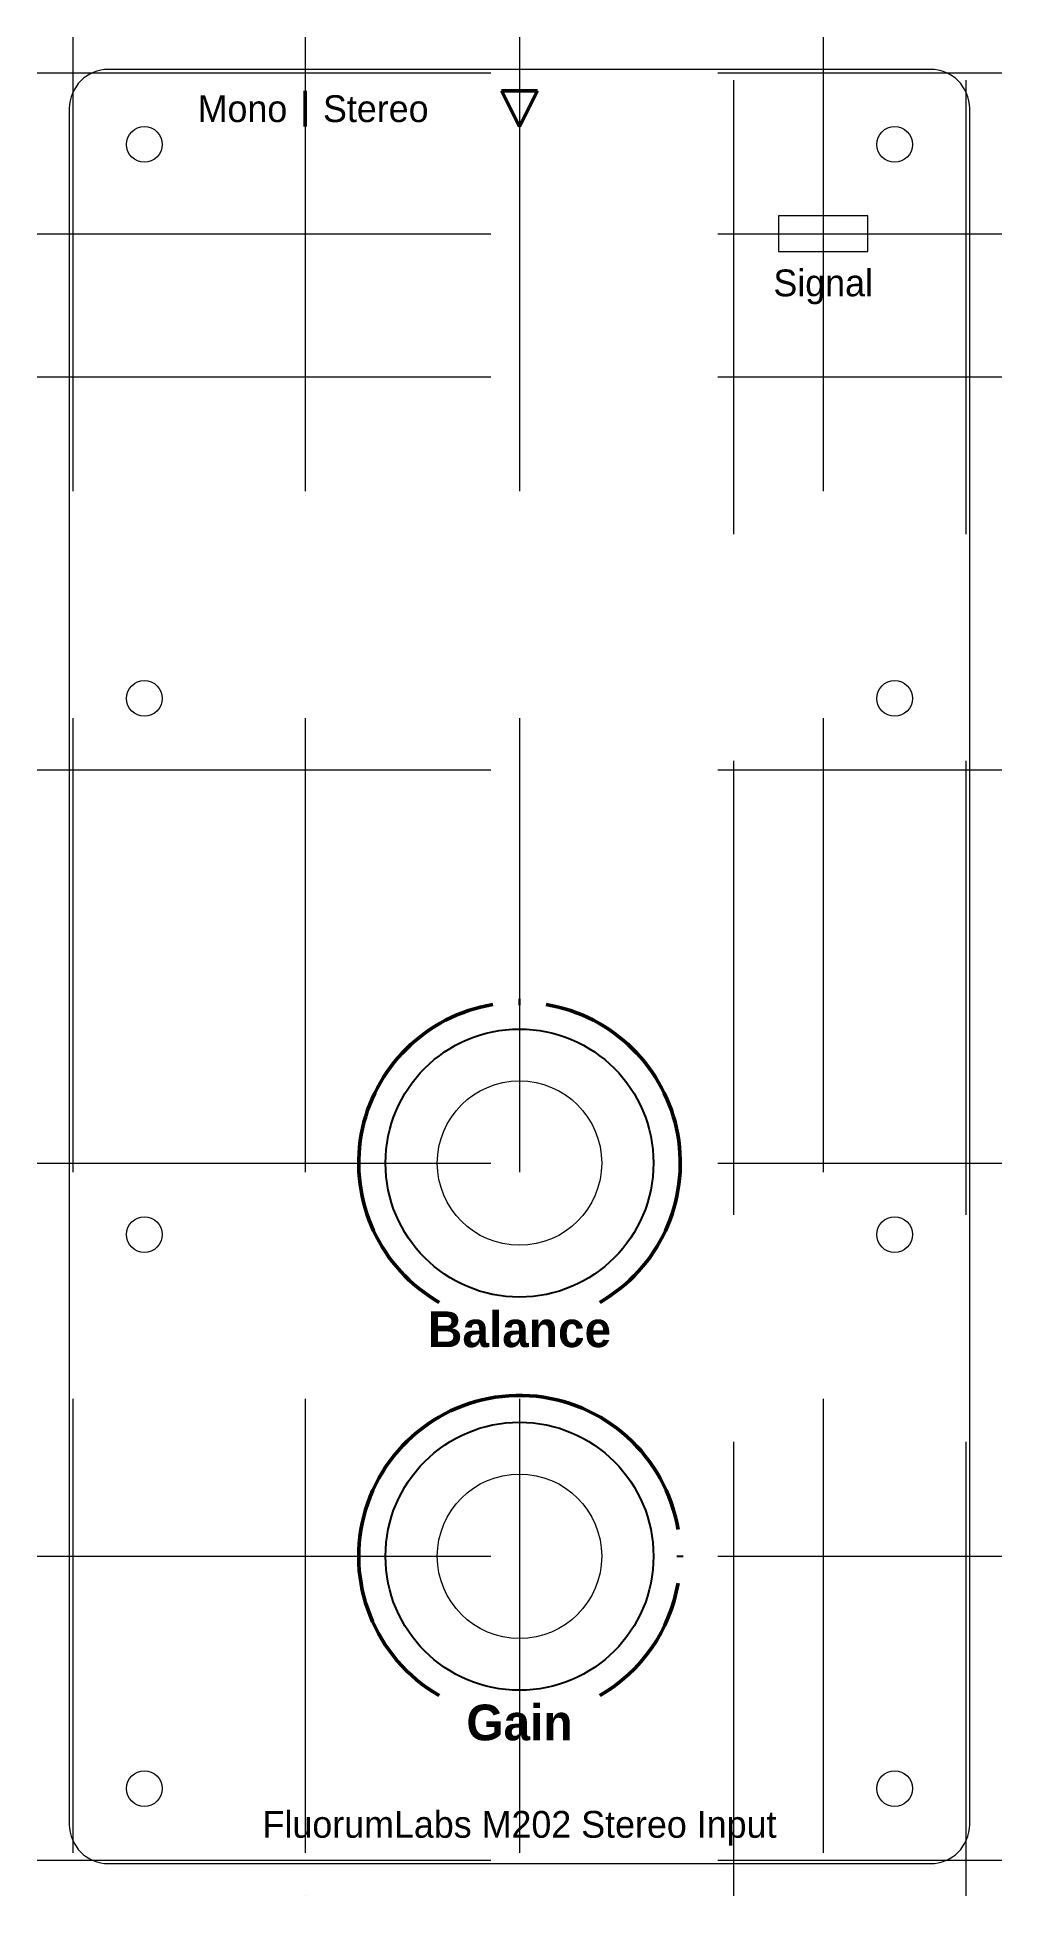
# Model space of a CAD drawing. Header units: millimetres. Extents: x -2 to 52, y -2 to 102.
import ezdxf
from ezdxf.enums import TextEntityAlignment as Align

# ---------------------------------------------------------------- set-up
doc = ezdxf.new("R2010")
doc.units = ezdxf.units.MM
doc.linetypes.add('DASHEDX2', pattern=[38.1, 25.4, -12.7])
for name, color, linetype, lineweight, true_color in [('Cut', 5, 'CONTINUOUS', 5, 0x0000ff), ('Fill', 7, 'CONTINUOUS', 20, 0x000000), ('Guide Panel', 94, 'DASHEDX2', 5, 0x008000), ('Helpers', 2, 'CONTINUOUS', 25, 0xffff00)]:
    doc.layers.add(name, color=color, linetype=linetype, lineweight=lineweight, true_color=true_color)
doc.styles.add('textstyle10', font='')
doc.styles.add('textstyle11', font='')
doc.styles.add('textstyle12', font='')
doc.styles.add('textstyle7', font='')
doc.styles.add('textstyle8', font='')
doc.styles.add('textstyle9', font='')
doc.styles.get('textstyle10').set_extended_font_data('Ubuntu', bold=True)
doc.styles.get('textstyle11').set_extended_font_data('Ubuntu')
doc.styles.get('textstyle12').set_extended_font_data('Ubuntu')
doc.styles.get('textstyle7').set_extended_font_data('Ubuntu')
doc.styles.get('textstyle8').set_extended_font_data('Ubuntu')
doc.styles.get('textstyle9').set_extended_font_data('Ubuntu', bold=True)

msp = doc.modelspace()

# ---------------------------------------------------------------- linework, layer by layer
at = {"layer": 'Cut'}
for p, q in [((48, 100.2), (2, 100.2)), ((-0.2, 98), (-0.2, 2)), ((50.2, 2), (50.2, 98)), ((44.5, 92), (39.5, 92)), ((39.5, 92), (39.5, 90)), ((44.5, 90), (44.5, 92)), ((39.5, 90), (44.5, 90)), ((2, -0.2), (48, -0.2))]:
    msp.add_line(p, q, dxfattribs=at)
for centre, radius in [((4, 96), 1), ((46, 96), 1), ((4, 65), 1), ((46, 65), 1), ((25, 39), 4.6), ((4, 35), 1), ((46, 35), 1), ((25, 17), 4.6), ((4, 4), 1), ((46, 4), 1)]:
    msp.add_circle(centre, radius, dxfattribs=at)
for centre, start, end in [((2, 98), 90, 180), ((48, 98), 0, 90), ((2, 2), 180, 270), ((48, 2), 270, 0)]:
    msp.add_arc(centre, 2.2, start, end, dxfattribs=at)
at = {"layer": 'Fill', "lineweight": 50}
for p, q in [((13, 99), (13, 97)), ((24, 99), (26, 99)), ((25, 97), (24, 99)), ((26, 99), (25, 97))]:
    msp.add_line(p, q, dxfattribs=at)
for centre, start, end in [((25, 39), 99.5941, 240), ((25, 39), 300, 80.4059), ((25, 17), 9.5941, 240), ((25, 17), 300, 350.4059)]:
    msp.add_arc(centre, 9, start, end, dxfattribs=at)
at = {"layer": 'Fill', "lineweight": 100}
for centre, start, end in [((25, 39), 89.6817, 90.3183), ((25, 17), 359.6817, 0.3183)]:
    msp.add_arc(centre, 9, start, end, dxfattribs=at)
at = {"layer": 'Guide Panel'}
for p, q in [((0, 102), (0, -2)), ((13, 102), (13, -2)), ((25, 102), (25, -2)), ((37, -2), (37, 102)), ((42, 102), (42, -2)), ((50, -2), (50, 102)), ((-2, 100), (52, 100)), ((-2, 91), (52, 91)), ((-2, 83), (52, 83)), ((-2, 61), (52, 61)), ((-2, 39), (52, 39)), ((-2, 17), (52, 17)), ((-2, 0), (52, 0)), ((13, -2), (13, -2))]:
    msp.add_line(p, q, dxfattribs=at)
at = {"layer": 'Helpers'}
for centre in [(25, 39), (25, 17)]:
    msp.add_circle(centre, 7.5, dxfattribs=at)

# ---------------------------------------------------------------- texts
at = {"layer": 'Fill', "style": 'textstyle12'}
msp.add_text('Mono', height=1.5, dxfattribs=at).set_placement((12, 98), align=Align.MIDDLE_RIGHT)
at = {"layer": 'Fill', "style": 'textstyle11'}
msp.add_text('Stereo', height=1.5, dxfattribs=at).set_placement((14, 98), align=Align.MIDDLE_LEFT)
at = {"layer": 'Fill'}
for s, height, style, p in [('Signal', 1.5, 'textstyle7', (42, 89)), ('Balance', 2, 'textstyle9', (25, 30.7)), ('Gain', 2, 'textstyle10', (25, 8.7))]:
    msp.add_text(s, height=height, dxfattribs=dict(at, style=style)).set_placement(p, align=Align.TOP_CENTER)
at = {"layer": 'Fill', "style": 'textstyle8'}
msp.add_text('FluorumLabs M202 Stereo Input', height=1.5, dxfattribs=at).set_placement((25, 2), align=Align.MIDDLE_CENTER)

doc.saveas('drawing.dxf')
